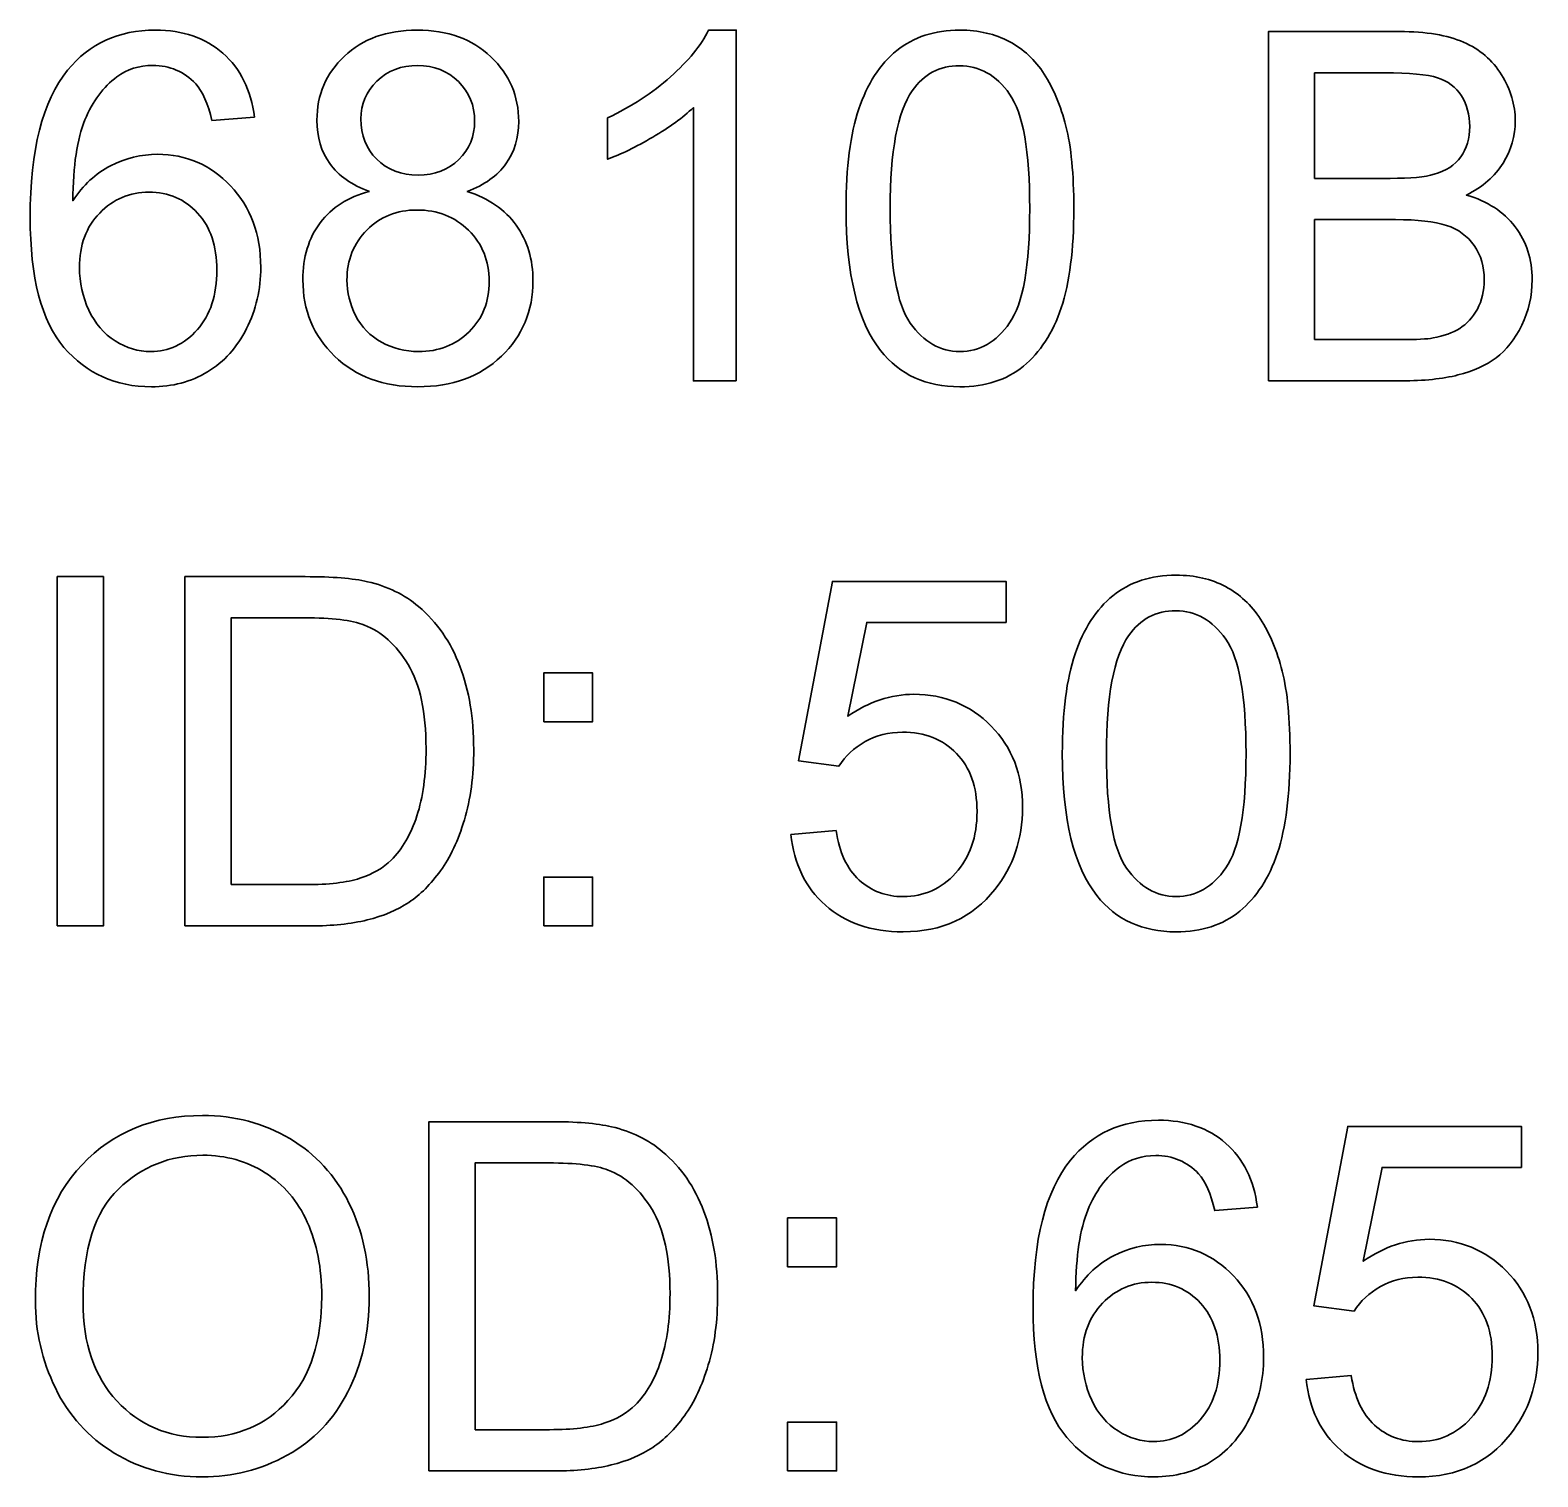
# Model space of a CAD drawing. Header units: centimetres. Extents: x -60.2 to 8, y -20.5 to 3.9.
# Drawn here: x -15.219 to -12.602, y 1.363 to 3.874 of the extents above; entities that cross this region are included whole.
import ezdxf

# ---------------------------------------------------------------- set-up
doc = ezdxf.new("R2010")
doc.units = ezdxf.units.CM
doc.header["$MEASUREMENT"] = 0
doc.layers.add('Layer 1', color=7, linetype='Continuous')

msp = doc.modelspace()

# ---------------------------------------------------------------- linework, layer by layer
at = {"layer": 'Layer 1', "color": 30, "lineweight": 35}
for points, knots in [([(-14.82922, 3.72255), (-14.82922, 3.72255), (-14.90316, 3.71676), (-14.90316, 3.71676), (-14.90316, 3.71676), (-14.9098, 3.74597), (-14.91911, 3.76728), (-14.93125, 3.7804), (-14.93125, 3.7804), (-14.95142, 3.80171), (-14.97626, 3.81229), (-15.00575, 3.81229), (-15.00575, 3.81229), (-15.02946, 3.81229), (-15.0502, 3.80566), (-15.06812, 3.7924), (-15.06812, 3.7924), (-15.09155, 3.77532), (-15.11003, 3.75034), (-15.12358, 3.71761), (-15.12358, 3.71761), (-15.13699, 3.68487), (-15.14404, 3.63816), (-15.14461, 3.57748), (-15.14461, 3.57748), (-15.12669, 3.60472), (-15.10481, 3.62504), (-15.07885, 3.6383), (-15.07885, 3.6383), (-15.05302, 3.65142), (-15.02579, 3.65806), (-14.99743, 3.65806), (-14.99743, 3.65806), (-14.94776, 3.65806), (-14.90556, 3.63985), (-14.87071, 3.60331), (-14.87071, 3.60331), (-14.83585, 3.56676), (-14.81836, 3.51963), (-14.81836, 3.46177), (-14.81836, 3.46177), (-14.81836, 3.42367), (-14.82668, 3.38839), (-14.84305, 3.35565), (-14.84305, 3.35565), (-14.85942, 3.32306), (-14.882, 3.29794), (-14.91064, 3.28058), (-14.91064, 3.28058), (-14.93929, 3.26323), (-14.97174, 3.25462), (-15.00815, 3.25462), (-15.00815, 3.25462), (-15.07024, 3.25462), (-15.12076, 3.27734), (-15.15985, 3.32306), (-15.15985, 3.32306), (-15.19908, 3.36864), (-15.21855, 3.44385), (-15.21855, 3.54855), (-15.21855, 3.54855), (-15.21855, 3.66568), (-15.19696, 3.75077), (-15.15364, 3.80397), (-15.15364, 3.80397), (-15.11596, 3.85025), (-15.06516, 3.87353), (-15.0011, 3.87353), (-15.0011, 3.87353), (-14.95354, 3.87353), (-14.91445, 3.86013), (-14.88397, 3.83332), (-14.88397, 3.83332), (-14.85349, 3.80665), (-14.83529, 3.76968), (-14.82922, 3.72255)], [0, 0, 0, 0, 0.0526316, 0.0526316, 0.0526316, 0.0526316, 0.1052632, 0.1052632, 0.1052632, 0.1052632, 0.1578947, 0.1578947, 0.1578947, 0.1578947, 0.2105263, 0.2105263, 0.2105263, 0.2105263, 0.2631579, 0.2631579, 0.2631579, 0.2631579, 0.3157895, 0.3157895, 0.3157895, 0.3157895, 0.3684211, 0.3684211, 0.3684211, 0.3684211, 0.4210526, 0.4210526, 0.4210526, 0.4210526, 0.4736842, 0.4736842, 0.4736842, 0.4736842, 0.5263158, 0.5263158, 0.5263158, 0.5263158, 0.5789474, 0.5789474, 0.5789474, 0.5789474, 0.6315789, 0.6315789, 0.6315789, 0.6315789, 0.6842105, 0.6842105, 0.6842105, 0.6842105, 0.7368421, 0.7368421, 0.7368421, 0.7368421, 0.7894737, 0.7894737, 0.7894737, 0.7894737, 0.8421053, 0.8421053, 0.8421053, 0.8421053, 0.8947368, 0.8947368, 0.8947368, 0.8947368, 0.9473684, 0.9473684, 0.9473684, 0.9473684, 1, 1, 1, 1]), ([(-14.62983, 3.59357), (-14.66073, 3.60486), (-14.68359, 3.62094), (-14.69855, 3.64197), (-14.69855, 3.64197), (-14.71337, 3.66285), (-14.72085, 3.68797), (-14.72085, 3.71718), (-14.72085, 3.71718), (-14.72085, 3.76135), (-14.70504, 3.79832), (-14.67329, 3.82838), (-14.67329, 3.82838), (-14.64154, 3.85844), (-14.59949, 3.87353), (-14.54686, 3.87353), (-14.54686, 3.87353), (-14.49394, 3.87353), (-14.45132, 3.85815), (-14.41901, 3.82739), (-14.41901, 3.82739), (-14.38684, 3.79663), (-14.37075, 3.75923), (-14.37075, 3.71507), (-14.37075, 3.71507), (-14.37075, 3.68698), (-14.37809, 3.66257), (-14.39276, 3.64169), (-14.39276, 3.64169), (-14.40758, 3.62094), (-14.42988, 3.60486), (-14.45993, 3.59357), (-14.45993, 3.59357), (-14.42282, 3.58143), (-14.39446, 3.56196), (-14.37498, 3.53487), (-14.37498, 3.53487), (-14.35565, 3.50791), (-14.34591, 3.4756), (-14.34591, 3.43821), (-14.34591, 3.43821), (-14.34591, 3.38628), (-14.36426, 3.34281), (-14.40081, 3.30754), (-14.40081, 3.30754), (-14.4375, 3.27226), (-14.48576, 3.25462), (-14.54559, 3.25462), (-14.54559, 3.25462), (-14.60542, 3.25462), (-14.65354, 3.27226), (-14.69023, 3.30768), (-14.69023, 3.30768), (-14.72692, 3.3431), (-14.74526, 3.38726), (-14.74526, 3.44018), (-14.74526, 3.44018), (-14.74526, 3.47955), (-14.73524, 3.51257), (-14.7152, 3.53924), (-14.7152, 3.53924), (-14.69531, 3.56577), (-14.6668, 3.58397), (-14.62983, 3.59357)], [0, 0, 0, 0, 0.0625, 0.0625, 0.0625, 0.0625, 0.125, 0.125, 0.125, 0.125, 0.1875, 0.1875, 0.1875, 0.1875, 0.25, 0.25, 0.25, 0.25, 0.3125, 0.3125, 0.3125, 0.3125, 0.375, 0.375, 0.375, 0.375, 0.4375, 0.4375, 0.4375, 0.4375, 0.5, 0.5, 0.5, 0.5, 0.5625, 0.5625, 0.5625, 0.5625, 0.625, 0.625, 0.625, 0.625, 0.6875, 0.6875, 0.6875, 0.6875, 0.75, 0.75, 0.75, 0.75, 0.8125, 0.8125, 0.8125, 0.8125, 0.875, 0.875, 0.875, 0.875, 0.9375, 0.9375, 0.9375, 0.9375, 1, 1, 1, 1]), ([(-13.99328, 3.26492), (-13.99328, 3.26492), (-14.06764, 3.26492), (-14.06764, 3.26492), (-14.06764, 3.26492), (-14.06764, 3.26492), (-14.06764, 3.73906), (-14.06764, 3.73906), (-14.06764, 3.73906), (-14.08556, 3.72198), (-14.10899, 3.70491), (-14.13806, 3.68783), (-14.13806, 3.68783), (-14.16727, 3.67076), (-14.19337, 3.65792), (-14.21651, 3.64945), (-14.21651, 3.64945), (-14.21651, 3.64945), (-14.21651, 3.72128), (-14.21651, 3.72128), (-14.21651, 3.72128), (-14.17489, 3.74089), (-14.13848, 3.7646), (-14.10729, 3.7924), (-14.10729, 3.7924), (-14.07625, 3.82034), (-14.05409, 3.84729), (-14.04111, 3.87353), (-14.04111, 3.87353), (-14.04111, 3.87353), (-13.99328, 3.87353), (-13.99328, 3.87353), (-13.99328, 3.87353), (-13.99328, 3.87353), (-13.99328, 3.26492), (-13.99328, 3.26492)], [0, 0, 0, 0, 0.1111111, 0.1111111, 0.1111111, 0.1111111, 0.2222222, 0.2222222, 0.2222222, 0.2222222, 0.3333333, 0.3333333, 0.3333333, 0.3333333, 0.4444444, 0.4444444, 0.4444444, 0.4444444, 0.5555556, 0.5555556, 0.5555556, 0.5555556, 0.6666667, 0.6666667, 0.6666667, 0.6666667, 0.7777778, 0.7777778, 0.7777778, 0.7777778, 0.8888889, 0.8888889, 0.8888889, 0.8888889, 1, 1, 1, 1]), ([(-13.80263, 3.56379), (-13.80263, 3.63548), (-13.7953, 3.69319), (-13.78048, 3.7368), (-13.78048, 3.7368), (-13.7658, 3.78054), (-13.74379, 3.81427), (-13.71472, 3.83797), (-13.71472, 3.83797), (-13.68565, 3.86168), (-13.6491, 3.87353), (-13.60508, 3.87353), (-13.60508, 3.87353), (-13.57248, 3.87353), (-13.54398, 3.8669), (-13.51942, 3.85378), (-13.51942, 3.85378), (-13.49487, 3.8408), (-13.47469, 3.82189), (-13.4586, 3.79719), (-13.4586, 3.79719), (-13.44266, 3.7725), (-13.4301, 3.74244), (-13.42107, 3.70702), (-13.42107, 3.70702), (-13.41189, 3.6716), (-13.40738, 3.62391), (-13.40738, 3.56379), (-13.40738, 3.56379), (-13.40738, 3.49267), (-13.41472, 3.43538), (-13.42925, 3.39164), (-13.42925, 3.39164), (-13.44393, 3.34789), (-13.4658, 3.31417), (-13.49487, 3.29032), (-13.49487, 3.29032), (-13.52394, 3.26647), (-13.56063, 3.25462), (-13.60508, 3.25462), (-13.60508, 3.25462), (-13.6635, 3.25462), (-13.70936, 3.2755), (-13.74266, 3.31741), (-13.74266, 3.31741), (-13.7826, 3.36779), (-13.80263, 3.45006), (-13.80263, 3.56379)], [0, 0, 0, 0, 0.0833333, 0.0833333, 0.0833333, 0.0833333, 0.1666667, 0.1666667, 0.1666667, 0.1666667, 0.25, 0.25, 0.25, 0.25, 0.3333333, 0.3333333, 0.3333333, 0.3333333, 0.4166667, 0.4166667, 0.4166667, 0.4166667, 0.5, 0.5, 0.5, 0.5, 0.5833333, 0.5833333, 0.5833333, 0.5833333, 0.6666667, 0.6666667, 0.6666667, 0.6666667, 0.75, 0.75, 0.75, 0.75, 0.8333333, 0.8333333, 0.8333333, 0.8333333, 0.9166667, 0.9166667, 0.9166667, 0.9166667, 1, 1, 1, 1]), ([(-13.0697, 3.26492), (-13.0697, 3.26492), (-13.0697, 3.87099), (-13.0697, 3.87099), (-13.0697, 3.87099), (-13.0697, 3.87099), (-12.84223, 3.87099), (-12.84223, 3.87099), (-12.84223, 3.87099), (-12.79595, 3.87099), (-12.75883, 3.86479), (-12.73089, 3.85265), (-12.73089, 3.85265), (-12.70281, 3.84037), (-12.68094, 3.82146), (-12.66513, 3.79592), (-12.66513, 3.79592), (-12.64933, 3.77052), (-12.64129, 3.74385), (-12.64129, 3.71591), (-12.64129, 3.71591), (-12.64129, 3.69009), (-12.64834, 3.66568), (-12.66245, 3.64282), (-12.66245, 3.64282), (-12.67642, 3.61996), (-12.69773, 3.60147), (-12.7261, 3.58736), (-12.7261, 3.58736), (-12.68941, 3.57664), (-12.66132, 3.55829), (-12.64157, 3.53247), (-12.64157, 3.53247), (-12.62181, 3.5065), (-12.61194, 3.47588), (-12.61194, 3.4406), (-12.61194, 3.4406), (-12.61194, 3.41224), (-12.618, 3.38585), (-12.63, 3.36144), (-12.63, 3.36144), (-12.64199, 3.33703), (-12.65681, 3.31826), (-12.67445, 3.305), (-12.67445, 3.305), (-12.69209, 3.29173), (-12.71424, 3.28185), (-12.74077, 3.27508), (-12.74077, 3.27508), (-12.7673, 3.26831), (-12.7999, 3.26492), (-12.83856, 3.26492), (-12.83856, 3.26492), (-12.83856, 3.26492), (-13.0697, 3.26492), (-13.0697, 3.26492)], [0, 0, 0, 0, 0.0714286, 0.0714286, 0.0714286, 0.0714286, 0.1428571, 0.1428571, 0.1428571, 0.1428571, 0.2142857, 0.2142857, 0.2142857, 0.2142857, 0.2857143, 0.2857143, 0.2857143, 0.2857143, 0.3571429, 0.3571429, 0.3571429, 0.3571429, 0.4285714, 0.4285714, 0.4285714, 0.4285714, 0.5, 0.5, 0.5, 0.5, 0.5714286, 0.5714286, 0.5714286, 0.5714286, 0.6428571, 0.6428571, 0.6428571, 0.6428571, 0.7142857, 0.7142857, 0.7142857, 0.7142857, 0.7857143, 0.7857143, 0.7857143, 0.7857143, 0.8571429, 0.8571429, 0.8571429, 0.8571429, 0.9285714, 0.9285714, 0.9285714, 0.9285714, 1, 1, 1, 1]), ([(-14.64479, 3.71972), (-14.64479, 3.69108), (-14.63547, 3.66765), (-14.61713, 3.64945), (-14.61713, 3.64945), (-14.59864, 3.63125), (-14.57466, 3.62207), (-14.54516, 3.62207), (-14.54516, 3.62207), (-14.51652, 3.62207), (-14.49295, 3.6311), (-14.47461, 3.64917), (-14.47461, 3.64917), (-14.45626, 3.66723), (-14.44723, 3.68938), (-14.44723, 3.71549), (-14.44723, 3.71549), (-14.44723, 3.74287), (-14.45655, 3.76573), (-14.47545, 3.78435), (-14.47545, 3.78435), (-14.49436, 3.80298), (-14.51779, 3.81229), (-14.54601, 3.81229), (-14.54601, 3.81229), (-14.57437, 3.81229), (-14.59794, 3.80312), (-14.61671, 3.78506), (-14.61671, 3.78506), (-14.63547, 3.76685), (-14.64479, 3.74498), (-14.64479, 3.71972)], [0, 0, 0, 0, 0.125, 0.125, 0.125, 0.125, 0.25, 0.25, 0.25, 0.25, 0.375, 0.375, 0.375, 0.375, 0.5, 0.5, 0.5, 0.5, 0.625, 0.625, 0.625, 0.625, 0.75, 0.75, 0.75, 0.75, 0.875, 0.875, 0.875, 0.875, 1, 1, 1, 1]), ([(-13.72615, 3.56379), (-13.72615, 3.46431), (-13.71444, 3.39813), (-13.69115, 3.36511), (-13.69115, 3.36511), (-13.66787, 3.33223), (-13.63923, 3.31572), (-13.60508, 3.31572), (-13.60508, 3.31572), (-13.57079, 3.31572), (-13.54214, 3.33237), (-13.51886, 3.36539), (-13.51886, 3.36539), (-13.49557, 3.39841), (-13.48386, 3.46459), (-13.48386, 3.56379), (-13.48386, 3.56379), (-13.48386, 3.66356), (-13.49557, 3.72988), (-13.51886, 3.76262), (-13.51886, 3.76262), (-13.54214, 3.7955), (-13.57107, 3.81187), (-13.60578, 3.81187), (-13.60578, 3.81187), (-13.64007, 3.81187), (-13.66731, 3.79733), (-13.68777, 3.76841), (-13.68777, 3.76841), (-13.71331, 3.73158), (-13.72615, 3.66328), (-13.72615, 3.56379)], [0, 0, 0, 0, 0.125, 0.125, 0.125, 0.125, 0.25, 0.25, 0.25, 0.25, 0.375, 0.375, 0.375, 0.375, 0.5, 0.5, 0.5, 0.5, 0.625, 0.625, 0.625, 0.625, 0.75, 0.75, 0.75, 0.75, 0.875, 0.875, 0.875, 0.875, 1, 1, 1, 1]), ([(-12.98941, 3.61629), (-12.98941, 3.61629), (-12.85832, 3.61629), (-12.85832, 3.61629), (-12.85832, 3.61629), (-12.8229, 3.61629), (-12.79736, 3.61869), (-12.78183, 3.62334), (-12.78183, 3.62334), (-12.76151, 3.62941), (-12.74613, 3.63943), (-12.73583, 3.65354), (-12.73583, 3.65354), (-12.72553, 3.66765), (-12.72031, 3.68529), (-12.72031, 3.70646), (-12.72031, 3.70646), (-12.72031, 3.7265), (-12.72511, 3.74428), (-12.7347, 3.75952), (-12.7347, 3.75952), (-12.74444, 3.7749), (-12.75827, 3.78534), (-12.77605, 3.79098), (-12.77605, 3.79098), (-12.79397, 3.79663), (-12.82473, 3.79945), (-12.86834, 3.79945), (-12.86834, 3.79945), (-12.86834, 3.79945), (-12.98941, 3.79945), (-12.98941, 3.79945), (-12.98941, 3.79945), (-12.98941, 3.79945), (-12.98941, 3.61629), (-12.98941, 3.61629)], [0, 0, 0, 0, 0.1111111, 0.1111111, 0.1111111, 0.1111111, 0.2222222, 0.2222222, 0.2222222, 0.2222222, 0.3333333, 0.3333333, 0.3333333, 0.3333333, 0.4444444, 0.4444444, 0.4444444, 0.4444444, 0.5555556, 0.5555556, 0.5555556, 0.5555556, 0.6666667, 0.6666667, 0.6666667, 0.6666667, 0.7777778, 0.7777778, 0.7777778, 0.7777778, 0.8888889, 0.8888889, 0.8888889, 0.8888889, 1, 1, 1, 1]), ([(-15.13304, 3.46135), (-15.13304, 3.43567), (-15.12753, 3.41111), (-15.11667, 3.38769), (-15.11667, 3.38769), (-15.1058, 3.36426), (-15.09056, 3.34648), (-15.07109, 3.33421), (-15.07109, 3.33421), (-15.05147, 3.32193), (-15.03087, 3.31572), (-15.00942, 3.31572), (-15.00942, 3.31572), (-14.97795, 3.31572), (-14.951, 3.32842), (-14.92842, 3.35382), (-14.92842, 3.35382), (-14.90585, 3.37922), (-14.89456, 3.41365), (-14.89456, 3.45711), (-14.89456, 3.45711), (-14.89456, 3.49902), (-14.9057, 3.53204), (-14.928, 3.55617), (-14.928, 3.55617), (-14.9503, 3.5803), (-14.97838, 3.5923), (-15.01224, 3.5923), (-15.01224, 3.5923), (-15.04597, 3.5923), (-15.07447, 3.5803), (-15.0979, 3.55617), (-15.0979, 3.55617), (-15.12132, 3.53204), (-15.13304, 3.50044), (-15.13304, 3.46135)], [0, 0, 0, 0, 0.1111111, 0.1111111, 0.1111111, 0.1111111, 0.2222222, 0.2222222, 0.2222222, 0.2222222, 0.3333333, 0.3333333, 0.3333333, 0.3333333, 0.4444444, 0.4444444, 0.4444444, 0.4444444, 0.5555556, 0.5555556, 0.5555556, 0.5555556, 0.6666667, 0.6666667, 0.6666667, 0.6666667, 0.7777778, 0.7777778, 0.7777778, 0.7777778, 0.8888889, 0.8888889, 0.8888889, 0.8888889, 1, 1, 1, 1]), ([(-14.66878, 3.43976), (-14.66878, 3.41859), (-14.6637, 3.39799), (-14.65368, 3.37823), (-14.65368, 3.37823), (-14.64366, 3.35834), (-14.6287, 3.34295), (-14.6088, 3.33209), (-14.6088, 3.33209), (-14.58891, 3.32122), (-14.5676, 3.31572), (-14.54474, 3.31572), (-14.54474, 3.31572), (-14.50918, 3.31572), (-14.47983, 3.32715), (-14.45669, 3.35015), (-14.45669, 3.35015), (-14.43354, 3.37301), (-14.42197, 3.40208), (-14.42197, 3.43736), (-14.42197, 3.43736), (-14.42197, 3.4732), (-14.43383, 3.50283), (-14.45767, 3.52626), (-14.45767, 3.52626), (-14.48152, 3.54968), (-14.51144, 3.5614), (-14.54728, 3.5614), (-14.54728, 3.5614), (-14.58228, 3.5614), (-14.6112, 3.54982), (-14.6342, 3.52668), (-14.6342, 3.52668), (-14.65721, 3.5034), (-14.66878, 3.47447), (-14.66878, 3.43976)], [0, 0, 0, 0, 0.1111111, 0.1111111, 0.1111111, 0.1111111, 0.2222222, 0.2222222, 0.2222222, 0.2222222, 0.3333333, 0.3333333, 0.3333333, 0.3333333, 0.4444444, 0.4444444, 0.4444444, 0.4444444, 0.5555556, 0.5555556, 0.5555556, 0.5555556, 0.6666667, 0.6666667, 0.6666667, 0.6666667, 0.7777778, 0.7777778, 0.7777778, 0.7777778, 0.8888889, 0.8888889, 0.8888889, 0.8888889, 1, 1, 1, 1]), ([(-12.98941, 3.33646), (-12.98941, 3.33646), (-12.83856, 3.33646), (-12.83856, 3.33646), (-12.83856, 3.33646), (-12.8126, 3.33646), (-12.79439, 3.33745), (-12.78395, 3.33929), (-12.78395, 3.33929), (-12.76547, 3.34267), (-12.75008, 3.34818), (-12.73767, 3.35594), (-12.73767, 3.35594), (-12.72525, 3.36356), (-12.71509, 3.37485), (-12.70704, 3.38952), (-12.70704, 3.38952), (-12.69914, 3.40434), (-12.69505, 3.42127), (-12.69505, 3.4406), (-12.69505, 3.4406), (-12.69505, 3.46318), (-12.70084, 3.4828), (-12.71241, 3.49959), (-12.71241, 3.49959), (-12.72398, 3.51624), (-12.74007, 3.52795), (-12.76067, 3.53473), (-12.76067, 3.53473), (-12.78113, 3.54136), (-12.81076, 3.54474), (-12.84929, 3.54474), (-12.84929, 3.54474), (-12.84929, 3.54474), (-12.98941, 3.54474), (-12.98941, 3.54474), (-12.98941, 3.54474), (-12.98941, 3.54474), (-12.98941, 3.33646), (-12.98941, 3.33646)], [0, 0, 0, 0, 0.1, 0.1, 0.1, 0.1, 0.2, 0.2, 0.2, 0.2, 0.3, 0.3, 0.3, 0.3, 0.4, 0.4, 0.4, 0.4, 0.5, 0.5, 0.5, 0.5, 0.6, 0.6, 0.6, 0.6, 0.7, 0.7, 0.7, 0.7, 0.8, 0.8, 0.8, 0.8, 0.9, 0.9, 0.9, 0.9, 1, 1, 1, 1]), ([(-15.17142, 2.31905), (-15.17142, 2.31905), (-15.17142, 2.92512), (-15.17142, 2.92512), (-15.17142, 2.92512), (-15.17142, 2.92512), (-15.09127, 2.92512), (-15.09127, 2.92512), (-15.09127, 2.92512), (-15.09127, 2.92512), (-15.09127, 2.31905), (-15.09127, 2.31905), (-15.09127, 2.31905), (-15.09127, 2.31905), (-15.17142, 2.31905), (-15.17142, 2.31905)], [0, 0, 0, 0, 0.25, 0.25, 0.25, 0.25, 0.5, 0.5, 0.5, 0.5, 0.75, 0.75, 0.75, 0.75, 1, 1, 1, 1]), ([(-14.94988, 2.31905), (-14.94988, 2.31905), (-14.94988, 2.92512), (-14.94988, 2.92512), (-14.94988, 2.92512), (-14.94988, 2.92512), (-14.74117, 2.92512), (-14.74117, 2.92512), (-14.74117, 2.92512), (-14.69404, 2.92512), (-14.65806, 2.92216), (-14.63322, 2.91638), (-14.63322, 2.91638), (-14.59851, 2.90847), (-14.56887, 2.89394), (-14.54432, 2.87305), (-14.54432, 2.87305), (-14.51243, 2.84596), (-14.48844, 2.81153), (-14.47264, 2.76948), (-14.47264, 2.76948), (-14.45669, 2.72743), (-14.44879, 2.67945), (-14.44879, 2.6254), (-14.44879, 2.6254), (-14.44879, 2.5794), (-14.45415, 2.53862), (-14.46502, 2.50306), (-14.46502, 2.50306), (-14.47574, 2.4675), (-14.48943, 2.43801), (-14.50636, 2.41472), (-14.50636, 2.41472), (-14.52315, 2.39144), (-14.5415, 2.3731), (-14.56154, 2.35983), (-14.56154, 2.35983), (-14.58143, 2.34643), (-14.60556, 2.33627), (-14.63379, 2.32935), (-14.63379, 2.32935), (-14.66215, 2.32244), (-14.6946, 2.31905), (-14.73115, 2.31905), (-14.73115, 2.31905), (-14.73115, 2.31905), (-14.94988, 2.31905), (-14.94988, 2.31905)], [0, 0, 0, 0, 0.0833333, 0.0833333, 0.0833333, 0.0833333, 0.1666667, 0.1666667, 0.1666667, 0.1666667, 0.25, 0.25, 0.25, 0.25, 0.3333333, 0.3333333, 0.3333333, 0.3333333, 0.4166667, 0.4166667, 0.4166667, 0.4166667, 0.5, 0.5, 0.5, 0.5, 0.5833333, 0.5833333, 0.5833333, 0.5833333, 0.6666667, 0.6666667, 0.6666667, 0.6666667, 0.75, 0.75, 0.75, 0.75, 0.8333333, 0.8333333, 0.8333333, 0.8333333, 0.9166667, 0.9166667, 0.9166667, 0.9166667, 1, 1, 1, 1]), ([(-13.89817, 2.4778), (-13.89817, 2.4778), (-13.82, 2.48443), (-13.82, 2.48443), (-13.82, 2.48443), (-13.81421, 2.44633), (-13.80081, 2.41783), (-13.77978, 2.39864), (-13.77978, 2.39864), (-13.75861, 2.37945), (-13.73321, 2.36985), (-13.70344, 2.36985), (-13.70344, 2.36985), (-13.6676, 2.36985), (-13.63726, 2.3834), (-13.61256, 2.41035), (-13.61256, 2.41035), (-13.58773, 2.43744), (-13.57531, 2.47329), (-13.57531, 2.51788), (-13.57531, 2.51788), (-13.57531, 2.56035), (-13.58716, 2.59379), (-13.61101, 2.61835), (-13.61101, 2.61835), (-13.63486, 2.6429), (-13.66604, 2.65518), (-13.70471, 2.65518), (-13.70471, 2.65518), (-13.7287, 2.65518), (-13.75029, 2.64967), (-13.76962, 2.63881), (-13.76962, 2.63881), (-13.78895, 2.62794), (-13.80405, 2.61383), (-13.81506, 2.59648), (-13.81506, 2.59648), (-13.81506, 2.59648), (-13.88491, 2.60551), (-13.88491, 2.60551), (-13.88491, 2.60551), (-13.88491, 2.60551), (-13.82621, 2.9168), (-13.82621, 2.9168), (-13.82621, 2.9168), (-13.82621, 2.9168), (-13.52479, 2.9168), (-13.52479, 2.9168), (-13.52479, 2.9168), (-13.52479, 2.9168), (-13.52479, 2.84568), (-13.52479, 2.84568), (-13.52479, 2.84568), (-13.52479, 2.84568), (-13.76666, 2.84568), (-13.76666, 2.84568), (-13.76666, 2.84568), (-13.76666, 2.84568), (-13.7994, 2.68284), (-13.7994, 2.68284), (-13.7994, 2.68284), (-13.76299, 2.70824), (-13.72475, 2.72094), (-13.68481, 2.72094), (-13.68481, 2.72094), (-13.6319, 2.72094), (-13.5873, 2.70259), (-13.5509, 2.6659), (-13.5509, 2.6659), (-13.51449, 2.62921), (-13.49629, 2.58208), (-13.49629, 2.52451), (-13.49629, 2.52451), (-13.49629, 2.46962), (-13.51237, 2.4222), (-13.54427, 2.38227), (-13.54427, 2.38227), (-13.58321, 2.3333), (-13.63627, 2.30875), (-13.70344, 2.30875), (-13.70344, 2.30875), (-13.75861, 2.30875), (-13.80363, 2.32413), (-13.83848, 2.35503), (-13.83848, 2.35503), (-13.87334, 2.38594), (-13.89323, 2.42686), (-13.89817, 2.4778)], [0, 0, 0, 0, 0.0454545, 0.0454545, 0.0454545, 0.0454545, 0.0909091, 0.0909091, 0.0909091, 0.0909091, 0.1363636, 0.1363636, 0.1363636, 0.1363636, 0.1818182, 0.1818182, 0.1818182, 0.1818182, 0.2272727, 0.2272727, 0.2272727, 0.2272727, 0.2727273, 0.2727273, 0.2727273, 0.2727273, 0.3181818, 0.3181818, 0.3181818, 0.3181818, 0.3636364, 0.3636364, 0.3636364, 0.3636364, 0.4090909, 0.4090909, 0.4090909, 0.4090909, 0.4545455, 0.4545455, 0.4545455, 0.4545455, 0.5, 0.5, 0.5, 0.5, 0.5454545, 0.5454545, 0.5454545, 0.5454545, 0.5909091, 0.5909091, 0.5909091, 0.5909091, 0.6363636, 0.6363636, 0.6363636, 0.6363636, 0.6818182, 0.6818182, 0.6818182, 0.6818182, 0.7272727, 0.7272727, 0.7272727, 0.7272727, 0.7727273, 0.7727273, 0.7727273, 0.7727273, 0.8181818, 0.8181818, 0.8181818, 0.8181818, 0.8636364, 0.8636364, 0.8636364, 0.8636364, 0.9090909, 0.9090909, 0.9090909, 0.9090909, 0.9545455, 0.9545455, 0.9545455, 0.9545455, 1, 1, 1, 1]), ([(-13.42728, 2.61792), (-13.42728, 2.68961), (-13.41995, 2.74732), (-13.40513, 2.79093), (-13.40513, 2.79093), (-13.39045, 2.83467), (-13.36844, 2.8684), (-13.33937, 2.8921), (-13.33937, 2.8921), (-13.3103, 2.91581), (-13.27375, 2.92766), (-13.22973, 2.92766), (-13.22973, 2.92766), (-13.19713, 2.92766), (-13.16863, 2.92103), (-13.14407, 2.90791), (-13.14407, 2.90791), (-13.11952, 2.89493), (-13.09934, 2.87602), (-13.08325, 2.85132), (-13.08325, 2.85132), (-13.06731, 2.82663), (-13.05475, 2.79657), (-13.04572, 2.76115), (-13.04572, 2.76115), (-13.03654, 2.72573), (-13.03203, 2.67804), (-13.03203, 2.61792), (-13.03203, 2.61792), (-13.03203, 2.5468), (-13.03937, 2.48951), (-13.0539, 2.44577), (-13.0539, 2.44577), (-13.06858, 2.40202), (-13.09045, 2.3683), (-13.11952, 2.34445), (-13.11952, 2.34445), (-13.14859, 2.3206), (-13.18528, 2.30875), (-13.22973, 2.30875), (-13.22973, 2.30875), (-13.28815, 2.30875), (-13.33401, 2.32963), (-13.36731, 2.37154), (-13.36731, 2.37154), (-13.40725, 2.42192), (-13.42728, 2.50419), (-13.42728, 2.61792)], [0, 0, 0, 0, 0.0833333, 0.0833333, 0.0833333, 0.0833333, 0.1666667, 0.1666667, 0.1666667, 0.1666667, 0.25, 0.25, 0.25, 0.25, 0.3333333, 0.3333333, 0.3333333, 0.3333333, 0.4166667, 0.4166667, 0.4166667, 0.4166667, 0.5, 0.5, 0.5, 0.5, 0.5833333, 0.5833333, 0.5833333, 0.5833333, 0.6666667, 0.6666667, 0.6666667, 0.6666667, 0.75, 0.75, 0.75, 0.75, 0.8333333, 0.8333333, 0.8333333, 0.8333333, 0.9166667, 0.9166667, 0.9166667, 0.9166667, 1, 1, 1, 1]), ([(-14.86972, 2.39059), (-14.86972, 2.39059), (-14.74032, 2.39059), (-14.74032, 2.39059), (-14.74032, 2.39059), (-14.70039, 2.39059), (-14.66892, 2.39426), (-14.6462, 2.40174), (-14.6462, 2.40174), (-14.62348, 2.40922), (-14.60542, 2.41966), (-14.59187, 2.43321), (-14.59187, 2.43321), (-14.57282, 2.45212), (-14.55801, 2.4778), (-14.54742, 2.50983), (-14.54742, 2.50983), (-14.53684, 2.54201), (-14.53148, 2.58081), (-14.53148, 2.62667), (-14.53148, 2.62667), (-14.53148, 2.69003), (-14.54192, 2.73872), (-14.56266, 2.77272), (-14.56266, 2.77272), (-14.58355, 2.80687), (-14.60881, 2.82959), (-14.63858, 2.84116), (-14.63858, 2.84116), (-14.66003, 2.84949), (-14.69475, 2.85358), (-14.7423, 2.85358), (-14.7423, 2.85358), (-14.7423, 2.85358), (-14.86972, 2.85358), (-14.86972, 2.85358), (-14.86972, 2.85358), (-14.86972, 2.85358), (-14.86972, 2.39059), (-14.86972, 2.39059)], [0, 0, 0, 0, 0.1, 0.1, 0.1, 0.1, 0.2, 0.2, 0.2, 0.2, 0.3, 0.3, 0.3, 0.3, 0.4, 0.4, 0.4, 0.4, 0.5, 0.5, 0.5, 0.5, 0.6, 0.6, 0.6, 0.6, 0.7, 0.7, 0.7, 0.7, 0.8, 0.8, 0.8, 0.8, 0.9, 0.9, 0.9, 0.9, 1, 1, 1, 1]), ([(-13.3508, 2.61792), (-13.3508, 2.51844), (-13.33909, 2.45226), (-13.3158, 2.41924), (-13.3158, 2.41924), (-13.29252, 2.38636), (-13.26388, 2.36985), (-13.22973, 2.36985), (-13.22973, 2.36985), (-13.19544, 2.36985), (-13.16679, 2.3865), (-13.14351, 2.41952), (-13.14351, 2.41952), (-13.12022, 2.45254), (-13.10851, 2.51872), (-13.10851, 2.61792), (-13.10851, 2.61792), (-13.10851, 2.71769), (-13.12022, 2.78401), (-13.14351, 2.81675), (-13.14351, 2.81675), (-13.16679, 2.84963), (-13.19572, 2.866), (-13.23043, 2.866), (-13.23043, 2.866), (-13.26472, 2.866), (-13.29196, 2.85146), (-13.31242, 2.82254), (-13.31242, 2.82254), (-13.33796, 2.78571), (-13.3508, 2.71741), (-13.3508, 2.61792)], [0, 0, 0, 0, 0.125, 0.125, 0.125, 0.125, 0.25, 0.25, 0.25, 0.25, 0.375, 0.375, 0.375, 0.375, 0.5, 0.5, 0.5, 0.5, 0.625, 0.625, 0.625, 0.625, 0.75, 0.75, 0.75, 0.75, 0.875, 0.875, 0.875, 0.875, 1, 1, 1, 1]), ([(-14.32729, 2.67338), (-14.32729, 2.67338), (-14.32729, 2.75805), (-14.32729, 2.75805), (-14.32729, 2.75805), (-14.32729, 2.75805), (-14.24248, 2.75805), (-14.24248, 2.75805), (-14.24248, 2.75805), (-14.24248, 2.75805), (-14.24248, 2.67338), (-14.24248, 2.67338), (-14.24248, 2.67338), (-14.24248, 2.67338), (-14.32729, 2.67338), (-14.32729, 2.67338)], [0, 0, 0, 0, 0.25, 0.25, 0.25, 0.25, 0.5, 0.5, 0.5, 0.5, 0.75, 0.75, 0.75, 0.75, 1, 1, 1, 1]), ([(-14.32729, 2.31905), (-14.32729, 2.31905), (-14.32729, 2.40386), (-14.32729, 2.40386), (-14.32729, 2.40386), (-14.32729, 2.40386), (-14.24248, 2.40386), (-14.24248, 2.40386), (-14.24248, 2.40386), (-14.24248, 2.40386), (-14.24248, 2.31905), (-14.24248, 2.31905), (-14.24248, 2.31905), (-14.24248, 2.31905), (-14.32729, 2.31905), (-14.32729, 2.31905)], [0, 0, 0, 0, 0.25, 0.25, 0.25, 0.25, 0.5, 0.5, 0.5, 0.5, 0.75, 0.75, 0.75, 0.75, 1, 1, 1, 1]), ([(-15.20952, 1.66839), (-15.20952, 1.769), (-15.18257, 1.84774), (-15.12852, 1.90461), (-15.12852, 1.90461), (-15.07447, 1.96147), (-15.00476, 1.98998), (-14.91925, 1.98998), (-14.91925, 1.98998), (-14.86337, 1.98998), (-14.81285, 1.97657), (-14.76798, 1.9499), (-14.76798, 1.9499), (-14.72311, 1.92309), (-14.68882, 1.88584), (-14.66525, 1.838), (-14.66525, 1.838), (-14.64168, 1.79031), (-14.62997, 1.73598), (-14.62997, 1.67544), (-14.62997, 1.67544), (-14.62997, 1.61392), (-14.64225, 1.55888), (-14.66708, 1.51048), (-14.66708, 1.51048), (-14.69192, 1.46194), (-14.72706, 1.42525), (-14.77249, 1.40027), (-14.77249, 1.40027), (-14.81807, 1.3753), (-14.86704, 1.36288), (-14.91967, 1.36288), (-14.91967, 1.36288), (-14.97682, 1.36288), (-15.02777, 1.37657), (-15.07264, 1.40422), (-15.07264, 1.40422), (-15.11765, 1.43174), (-15.15166, 1.46942), (-15.1748, 1.51711), (-15.1748, 1.51711), (-15.19795, 1.56467), (-15.20952, 1.61519), (-15.20952, 1.66839)], [0, 0, 0, 0, 0.0909091, 0.0909091, 0.0909091, 0.0909091, 0.1818182, 0.1818182, 0.1818182, 0.1818182, 0.2727273, 0.2727273, 0.2727273, 0.2727273, 0.3636364, 0.3636364, 0.3636364, 0.3636364, 0.4545455, 0.4545455, 0.4545455, 0.4545455, 0.5454545, 0.5454545, 0.5454545, 0.5454545, 0.6363636, 0.6363636, 0.6363636, 0.6363636, 0.7272727, 0.7272727, 0.7272727, 0.7272727, 0.8181818, 0.8181818, 0.8181818, 0.8181818, 0.9090909, 0.9090909, 0.9090909, 0.9090909, 1, 1, 1, 1]), ([(-14.52654, 1.37318), (-14.52654, 1.37318), (-14.52654, 1.97925), (-14.52654, 1.97925), (-14.52654, 1.97925), (-14.52654, 1.97925), (-14.31783, 1.97925), (-14.31783, 1.97925), (-14.31783, 1.97925), (-14.2707, 1.97925), (-14.23472, 1.97629), (-14.20988, 1.97051), (-14.20988, 1.97051), (-14.17517, 1.9626), (-14.14553, 1.94807), (-14.12098, 1.92718), (-14.12098, 1.92718), (-14.08909, 1.90009), (-14.0651, 1.86566), (-14.0493, 1.82361), (-14.0493, 1.82361), (-14.03335, 1.78156), (-14.02545, 1.73358), (-14.02545, 1.67953), (-14.02545, 1.67953), (-14.02545, 1.63353), (-14.03081, 1.59275), (-14.04168, 1.55719), (-14.04168, 1.55719), (-14.0524, 1.52163), (-14.06609, 1.49214), (-14.08302, 1.46885), (-14.08302, 1.46885), (-14.09981, 1.44557), (-14.11816, 1.42723), (-14.1382, 1.41396), (-14.1382, 1.41396), (-14.15809, 1.40056), (-14.18222, 1.3904), (-14.21045, 1.38348), (-14.21045, 1.38348), (-14.23881, 1.37657), (-14.27126, 1.37318), (-14.30781, 1.37318), (-14.30781, 1.37318), (-14.30781, 1.37318), (-14.52654, 1.37318), (-14.52654, 1.37318)], [0, 0, 0, 0, 0.0833333, 0.0833333, 0.0833333, 0.0833333, 0.1666667, 0.1666667, 0.1666667, 0.1666667, 0.25, 0.25, 0.25, 0.25, 0.3333333, 0.3333333, 0.3333333, 0.3333333, 0.4166667, 0.4166667, 0.4166667, 0.4166667, 0.5, 0.5, 0.5, 0.5, 0.5833333, 0.5833333, 0.5833333, 0.5833333, 0.6666667, 0.6666667, 0.6666667, 0.6666667, 0.75, 0.75, 0.75, 0.75, 0.8333333, 0.8333333, 0.8333333, 0.8333333, 0.9166667, 0.9166667, 0.9166667, 0.9166667, 1, 1, 1, 1]), ([(-13.08875, 1.83081), (-13.08875, 1.83081), (-13.16269, 1.82502), (-13.16269, 1.82502), (-13.16269, 1.82502), (-13.16933, 1.85423), (-13.17864, 1.87554), (-13.19078, 1.88866), (-13.19078, 1.88866), (-13.21095, 1.90997), (-13.23579, 1.92055), (-13.26528, 1.92055), (-13.26528, 1.92055), (-13.28899, 1.92055), (-13.30973, 1.91392), (-13.32765, 1.90066), (-13.32765, 1.90066), (-13.35108, 1.88358), (-13.36956, 1.8586), (-13.38311, 1.82587), (-13.38311, 1.82587), (-13.39652, 1.79313), (-13.40357, 1.74642), (-13.40414, 1.68574), (-13.40414, 1.68574), (-13.38622, 1.71298), (-13.36434, 1.7333), (-13.33838, 1.74656), (-13.33838, 1.74656), (-13.31255, 1.75968), (-13.28532, 1.76632), (-13.25696, 1.76632), (-13.25696, 1.76632), (-13.20729, 1.76632), (-13.16509, 1.74811), (-13.13024, 1.71157), (-13.13024, 1.71157), (-13.09538, 1.67502), (-13.07789, 1.62789), (-13.07789, 1.57003), (-13.07789, 1.57003), (-13.07789, 1.53193), (-13.08621, 1.49665), (-13.10258, 1.46391), (-13.10258, 1.46391), (-13.11895, 1.43132), (-13.14153, 1.4062), (-13.17017, 1.38884), (-13.17017, 1.38884), (-13.19882, 1.37149), (-13.23127, 1.36288), (-13.26768, 1.36288), (-13.26768, 1.36288), (-13.32977, 1.36288), (-13.38029, 1.3856), (-13.41938, 1.43132), (-13.41938, 1.43132), (-13.45861, 1.4769), (-13.47808, 1.55211), (-13.47808, 1.65681), (-13.47808, 1.65681), (-13.47808, 1.77394), (-13.45649, 1.85903), (-13.41317, 1.91223), (-13.41317, 1.91223), (-13.37549, 1.95851), (-13.32469, 1.98179), (-13.26063, 1.98179), (-13.26063, 1.98179), (-13.21307, 1.98179), (-13.17398, 1.96839), (-13.1435, 1.94158), (-13.1435, 1.94158), (-13.11302, 1.91491), (-13.09482, 1.87794), (-13.08875, 1.83081)], [0, 0, 0, 0, 0.0526316, 0.0526316, 0.0526316, 0.0526316, 0.1052632, 0.1052632, 0.1052632, 0.1052632, 0.1578947, 0.1578947, 0.1578947, 0.1578947, 0.2105263, 0.2105263, 0.2105263, 0.2105263, 0.2631579, 0.2631579, 0.2631579, 0.2631579, 0.3157895, 0.3157895, 0.3157895, 0.3157895, 0.3684211, 0.3684211, 0.3684211, 0.3684211, 0.4210526, 0.4210526, 0.4210526, 0.4210526, 0.4736842, 0.4736842, 0.4736842, 0.4736842, 0.5263158, 0.5263158, 0.5263158, 0.5263158, 0.5789474, 0.5789474, 0.5789474, 0.5789474, 0.6315789, 0.6315789, 0.6315789, 0.6315789, 0.6842105, 0.6842105, 0.6842105, 0.6842105, 0.7368421, 0.7368421, 0.7368421, 0.7368421, 0.7894737, 0.7894737, 0.7894737, 0.7894737, 0.8421053, 0.8421053, 0.8421053, 0.8421053, 0.8947368, 0.8947368, 0.8947368, 0.8947368, 0.9473684, 0.9473684, 0.9473684, 0.9473684, 1, 1, 1, 1]), ([(-13.00394, 1.53193), (-13.00394, 1.53193), (-12.92577, 1.53856), (-12.92577, 1.53856), (-12.92577, 1.53856), (-12.91998, 1.50046), (-12.90658, 1.47196), (-12.88555, 1.45277), (-12.88555, 1.45277), (-12.86438, 1.43358), (-12.83898, 1.42398), (-12.80921, 1.42398), (-12.80921, 1.42398), (-12.77337, 1.42398), (-12.74303, 1.43753), (-12.71833, 1.46448), (-12.71833, 1.46448), (-12.6935, 1.49157), (-12.68108, 1.52742), (-12.68108, 1.57201), (-12.68108, 1.57201), (-12.68108, 1.61448), (-12.69293, 1.64792), (-12.71678, 1.67248), (-12.71678, 1.67248), (-12.74063, 1.69703), (-12.77181, 1.70931), (-12.81048, 1.70931), (-12.81048, 1.70931), (-12.83447, 1.70931), (-12.85606, 1.7038), (-12.87539, 1.69294), (-12.87539, 1.69294), (-12.89472, 1.68207), (-12.90982, 1.66796), (-12.92083, 1.65061), (-12.92083, 1.65061), (-12.92083, 1.65061), (-12.99068, 1.65964), (-12.99068, 1.65964), (-12.99068, 1.65964), (-12.99068, 1.65964), (-12.93198, 1.97093), (-12.93198, 1.97093), (-12.93198, 1.97093), (-12.93198, 1.97093), (-12.63056, 1.97093), (-12.63056, 1.97093), (-12.63056, 1.97093), (-12.63056, 1.97093), (-12.63056, 1.89981), (-12.63056, 1.89981), (-12.63056, 1.89981), (-12.63056, 1.89981), (-12.87243, 1.89981), (-12.87243, 1.89981), (-12.87243, 1.89981), (-12.87243, 1.89981), (-12.90517, 1.73697), (-12.90517, 1.73697), (-12.90517, 1.73697), (-12.86876, 1.76237), (-12.83052, 1.77507), (-12.79058, 1.77507), (-12.79058, 1.77507), (-12.73767, 1.77507), (-12.69307, 1.75672), (-12.65667, 1.72003), (-12.65667, 1.72003), (-12.62026, 1.68334), (-12.60206, 1.63621), (-12.60206, 1.57864), (-12.60206, 1.57864), (-12.60206, 1.52375), (-12.61814, 1.47633), (-12.65004, 1.4364), (-12.65004, 1.4364), (-12.68898, 1.38743), (-12.74204, 1.36288), (-12.80921, 1.36288), (-12.80921, 1.36288), (-12.86438, 1.36288), (-12.9094, 1.37826), (-12.94425, 1.40916), (-12.94425, 1.40916), (-12.97911, 1.44007), (-12.999, 1.48099), (-13.00394, 1.53193)], [0, 0, 0, 0, 0.0454545, 0.0454545, 0.0454545, 0.0454545, 0.0909091, 0.0909091, 0.0909091, 0.0909091, 0.1363636, 0.1363636, 0.1363636, 0.1363636, 0.1818182, 0.1818182, 0.1818182, 0.1818182, 0.2272727, 0.2272727, 0.2272727, 0.2272727, 0.2727273, 0.2727273, 0.2727273, 0.2727273, 0.3181818, 0.3181818, 0.3181818, 0.3181818, 0.3636364, 0.3636364, 0.3636364, 0.3636364, 0.4090909, 0.4090909, 0.4090909, 0.4090909, 0.4545455, 0.4545455, 0.4545455, 0.4545455, 0.5, 0.5, 0.5, 0.5, 0.5454545, 0.5454545, 0.5454545, 0.5454545, 0.5909091, 0.5909091, 0.5909091, 0.5909091, 0.6363636, 0.6363636, 0.6363636, 0.6363636, 0.6818182, 0.6818182, 0.6818182, 0.6818182, 0.7272727, 0.7272727, 0.7272727, 0.7272727, 0.7727273, 0.7727273, 0.7727273, 0.7727273, 0.8181818, 0.8181818, 0.8181818, 0.8181818, 0.8636364, 0.8636364, 0.8636364, 0.8636364, 0.9090909, 0.9090909, 0.9090909, 0.9090909, 0.9545455, 0.9545455, 0.9545455, 0.9545455, 1, 1, 1, 1]), ([(-15.12683, 1.66712), (-15.12683, 1.59402), (-15.10721, 1.53659), (-15.06798, 1.49454), (-15.06798, 1.49454), (-15.02861, 1.45248), (-14.97936, 1.43146), (-14.9201, 1.43146), (-14.9201, 1.43146), (-14.8597, 1.43146), (-14.81003, 1.45263), (-14.77108, 1.4951), (-14.77108, 1.4951), (-14.73214, 1.53758), (-14.71252, 1.59783), (-14.71252, 1.67586), (-14.71252, 1.67586), (-14.71252, 1.72511), (-14.72099, 1.76815), (-14.73764, 1.80498), (-14.73764, 1.80498), (-14.75429, 1.84181), (-14.7787, 1.87032), (-14.81074, 1.89064), (-14.81074, 1.89064), (-14.84291, 1.91082), (-14.87889, 1.92098), (-14.91883, 1.92098), (-14.91883, 1.92098), (-14.9757, 1.92098), (-15.02452, 1.9015), (-15.06544, 1.86241), (-15.06544, 1.86241), (-15.10636, 1.82347), (-15.12683, 1.75827), (-15.12683, 1.66712)], [0, 0, 0, 0, 0.1111111, 0.1111111, 0.1111111, 0.1111111, 0.2222222, 0.2222222, 0.2222222, 0.2222222, 0.3333333, 0.3333333, 0.3333333, 0.3333333, 0.4444444, 0.4444444, 0.4444444, 0.4444444, 0.5555556, 0.5555556, 0.5555556, 0.5555556, 0.6666667, 0.6666667, 0.6666667, 0.6666667, 0.7777778, 0.7777778, 0.7777778, 0.7777778, 0.8888889, 0.8888889, 0.8888889, 0.8888889, 1, 1, 1, 1]), ([(-14.44638, 1.44472), (-14.44638, 1.44472), (-14.31698, 1.44472), (-14.31698, 1.44472), (-14.31698, 1.44472), (-14.27705, 1.44472), (-14.24558, 1.44839), (-14.22286, 1.45587), (-14.22286, 1.45587), (-14.20014, 1.46335), (-14.18208, 1.47379), (-14.16853, 1.48734), (-14.16853, 1.48734), (-14.14948, 1.50625), (-14.13467, 1.53193), (-14.12408, 1.56396), (-14.12408, 1.56396), (-14.1135, 1.59614), (-14.10814, 1.63494), (-14.10814, 1.6808), (-14.10814, 1.6808), (-14.10814, 1.74416), (-14.11858, 1.79285), (-14.13932, 1.82685), (-14.13932, 1.82685), (-14.16021, 1.861), (-14.18547, 1.88372), (-14.21524, 1.89529), (-14.21524, 1.89529), (-14.23669, 1.90362), (-14.27141, 1.90771), (-14.31896, 1.90771), (-14.31896, 1.90771), (-14.31896, 1.90771), (-14.44638, 1.90771), (-14.44638, 1.90771), (-14.44638, 1.90771), (-14.44638, 1.90771), (-14.44638, 1.44472), (-14.44638, 1.44472)], [0, 0, 0, 0, 0.1, 0.1, 0.1, 0.1, 0.2, 0.2, 0.2, 0.2, 0.3, 0.3, 0.3, 0.3, 0.4, 0.4, 0.4, 0.4, 0.5, 0.5, 0.5, 0.5, 0.6, 0.6, 0.6, 0.6, 0.7, 0.7, 0.7, 0.7, 0.8, 0.8, 0.8, 0.8, 0.9, 0.9, 0.9, 0.9, 1, 1, 1, 1]), ([(-13.90395, 1.72751), (-13.90395, 1.72751), (-13.90395, 1.81218), (-13.90395, 1.81218), (-13.90395, 1.81218), (-13.90395, 1.81218), (-13.81914, 1.81218), (-13.81914, 1.81218), (-13.81914, 1.81218), (-13.81914, 1.81218), (-13.81914, 1.72751), (-13.81914, 1.72751), (-13.81914, 1.72751), (-13.81914, 1.72751), (-13.90395, 1.72751), (-13.90395, 1.72751)], [0, 0, 0, 0, 0.25, 0.25, 0.25, 0.25, 0.5, 0.5, 0.5, 0.5, 0.75, 0.75, 0.75, 0.75, 1, 1, 1, 1]), ([(-13.39257, 1.56961), (-13.39257, 1.54393), (-13.38706, 1.51937), (-13.3762, 1.49595), (-13.3762, 1.49595), (-13.36533, 1.47252), (-13.35009, 1.45474), (-13.33062, 1.44247), (-13.33062, 1.44247), (-13.311, 1.43019), (-13.2904, 1.42398), (-13.26895, 1.42398), (-13.26895, 1.42398), (-13.23748, 1.42398), (-13.21053, 1.43668), (-13.18795, 1.46208), (-13.18795, 1.46208), (-13.16538, 1.48748), (-13.15409, 1.52191), (-13.15409, 1.56537), (-13.15409, 1.56537), (-13.15409, 1.60728), (-13.16523, 1.6403), (-13.18753, 1.66443), (-13.18753, 1.66443), (-13.20983, 1.68856), (-13.23791, 1.70056), (-13.27177, 1.70056), (-13.27177, 1.70056), (-13.3055, 1.70056), (-13.334, 1.68856), (-13.35743, 1.66443), (-13.35743, 1.66443), (-13.38085, 1.6403), (-13.39257, 1.6087), (-13.39257, 1.56961)], [0, 0, 0, 0, 0.1111111, 0.1111111, 0.1111111, 0.1111111, 0.2222222, 0.2222222, 0.2222222, 0.2222222, 0.3333333, 0.3333333, 0.3333333, 0.3333333, 0.4444444, 0.4444444, 0.4444444, 0.4444444, 0.5555556, 0.5555556, 0.5555556, 0.5555556, 0.6666667, 0.6666667, 0.6666667, 0.6666667, 0.7777778, 0.7777778, 0.7777778, 0.7777778, 0.8888889, 0.8888889, 0.8888889, 0.8888889, 1, 1, 1, 1]), ([(-13.90395, 1.37318), (-13.90395, 1.37318), (-13.90395, 1.45799), (-13.90395, 1.45799), (-13.90395, 1.45799), (-13.90395, 1.45799), (-13.81914, 1.45799), (-13.81914, 1.45799), (-13.81914, 1.45799), (-13.81914, 1.45799), (-13.81914, 1.37318), (-13.81914, 1.37318), (-13.81914, 1.37318), (-13.81914, 1.37318), (-13.90395, 1.37318), (-13.90395, 1.37318)], [0, 0, 0, 0, 0.25, 0.25, 0.25, 0.25, 0.5, 0.5, 0.5, 0.5, 0.75, 0.75, 0.75, 0.75, 1, 1, 1, 1])]:
    msp.add_open_spline(points, degree=3, knots=knots, dxfattribs=at)

doc.saveas('drawing.dxf')
